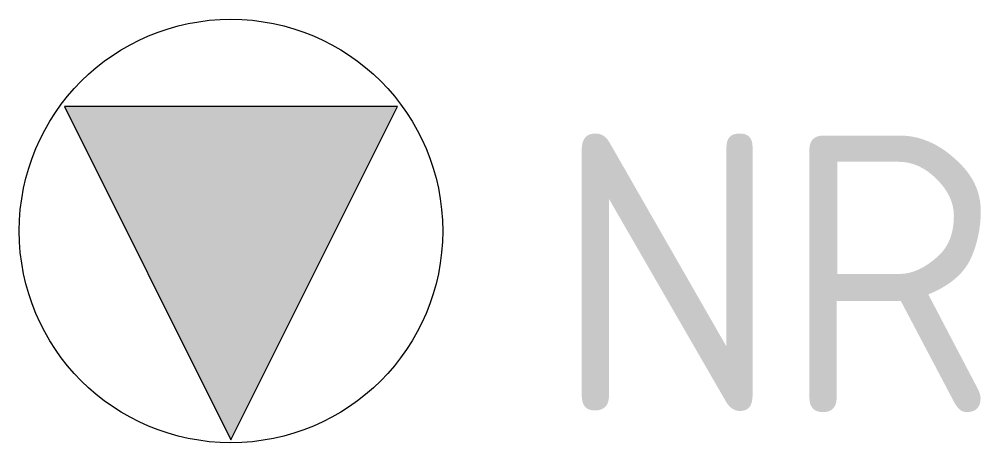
# Model space of a CAD drawing. Extents: x -1.91 to 6.75, y -1.91 to 1.91.
import ezdxf
from ezdxf.enums import TextEntityAlignment as Align

# ---------------------------------------------------------------- set-up
doc = ezdxf.new("R2010")
doc.units = 0
doc.header["$LTSCALE"] = 0.2
doc.styles.add('NLCS-ISO', font='NLCS-ISO.ttf')

msp = doc.modelspace()

# ---------------------------------------------------------------- hatches: boundary and pattern name
msp.add_hatch(color=256).paths.add_polyline_path([(-1.5, 1.1196), (0, -1.8804), (1.5, 1.1196)])

# ---------------------------------------------------------------- linework, layer by layer
at = {"color": 0, "linetype": 'Continuous', "flags": 128}
msp.add_lwpolyline([(0, -1.8804), (1.5, 1.1196), (-1.5, 1.1196)], close=True, dxfattribs=at)
at = {"color": 0, "linetype": 'Continuous'}
msp.add_circle((0, 0), 1.9065, dxfattribs=at)

# ---------------------------------------------------------------- texts
at = {"style": 'NLCS-ISO'}
msp.add_attdef('NR', text='', height=2.5, dxfattribs=at).set_placement((2.9024, -0.3804), align=Align.MIDDLE_LEFT)

doc.saveas('drawing.dxf')
